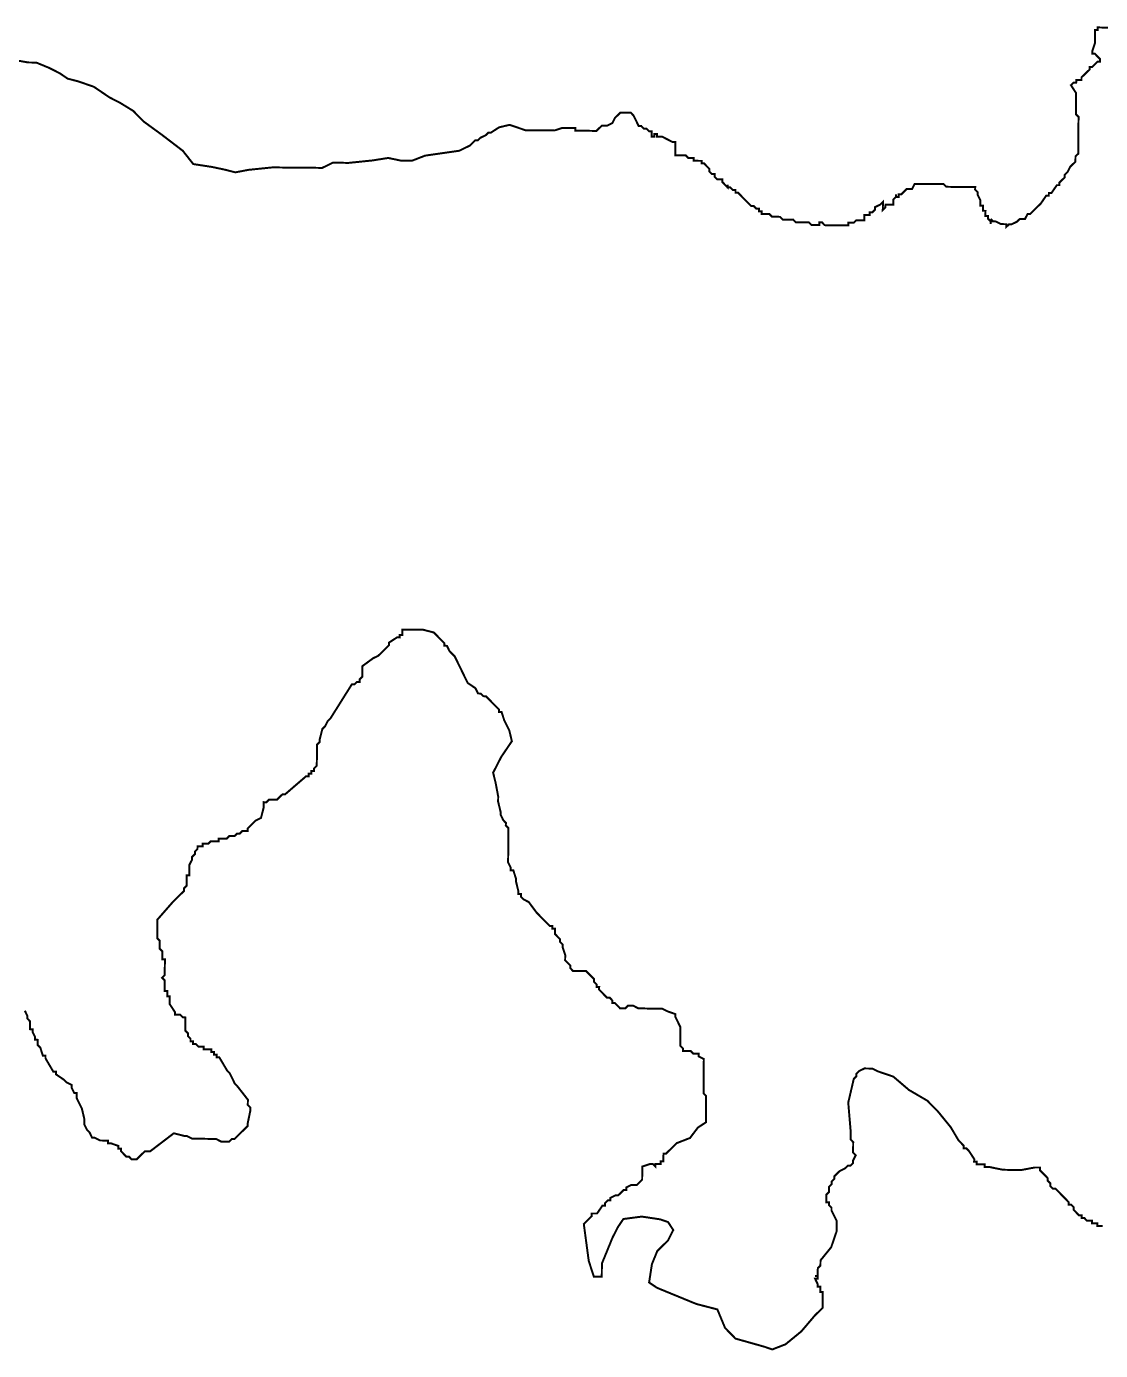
# Model space of a CAD drawing. Header units: metres. Extents: x 273899 to 302286, y 1977397 to 2102169.
# Drawn here: x 297117 to 298751, y 1988614 to 1990629 of the extents above; entities that cross this region are included whole.
import ezdxf

# ---------------------------------------------------------------- set-up
doc = ezdxf.new("R2010")
doc.units = ezdxf.units.M
doc.header["$MEASUREMENT"] = 0
doc.layers.add('HAZARDS LINE', color=1, linetype='Continuous')

msp = doc.modelspace()

# ---------------------------------------------------------------- linework, layer by layer
at = {"layer": 'HAZARDS LINE', "lineweight": 18}
msp.add_lwpolyline([(298763.3, 1990627.4, 3.01, 3.01, 0), (298747.3, 1990627.6, 3.01, 3.01, 0), (298747.2, 1990623.6, 3.01, 3.01, 0), (298743.2, 1990623.6, 3.01, 3.01, 0), (298743, 1990603.6, 3.01, 3.01, 0), (298738.9, 1990591.6, 3.01, 3.01, 0), (298738.9, 1990587.6, 3.01, 3.01, 0), (298742.9, 1990587.5, 3.01, 3.01, 0), (298750.8, 1990579.4, 3.01, 3.01, 0), (298750.8, 1990575.4, 3.01, 3.01, 0), (298746.8, 1990575.5, 3.01, 3.01, 0), (298738.7, 1990567.5, 3.01, 3.01, 0), (298734.7, 1990567.6, 3.01, 3.01, 0), (298734.7, 1990563.5, 3.01, 3.01, 0), (298726.6, 1990555.6, 3.01, 3.01, 0), (298722.5, 1990551.6, 3.01, 3.01, 0), (298722.5, 1990547.6, 3.01, 3.01, 0), (298714.5, 1990547.7, 3.01, 3.01, 0), (298714.4, 1990543.7, 3.01, 3.01, 0), (298710.4, 1990543.7, 3.01, 3.01, 0), (298706.4, 1990539.8, 3.01, 3.01, 0), (298714.3, 1990527.7, 3.01, 3.01, 0), (298714, 1990495.6, 3.01, 3.01, 0), (298718, 1990491.5, 3.01, 3.01, 0), (298717.5, 1990435.4, 3.01, 3.01, 0), (298713.4, 1990431.5, 3.01, 3.01, 0), (298713.3, 1990423.4, 3.01, 3.01, 0), (298705.3, 1990415.5, 3.01, 3.01, 0), (298701.2, 1990407.5, 3.01, 3.01, 0), (298697.1, 1990403.5, 3.01, 3.01, 0), (298697.1, 1990399.5, 3.01, 3.01, 0), (298693, 1990395.6, 3.01, 3.01, 0), (298689, 1990391.6, 3.01, 3.01, 0), (298689, 1990387.6, 3.01, 3.01, 0), (298685, 1990387.6, 3.01, 3.01, 0), (298676.8, 1990375.7, 3.01, 3.01, 0), (298672.8, 1990375.7, 3.01, 3.01, 0), (298672.8, 1990371.7, 3.01, 3.01, 0), (298668.8, 1990371.7, 3.01, 3.01, 0), (298660.7, 1990359.8, 3.01, 3.01, 0), (298656.6, 1990355.8, 3.01, 3.01, 0), (298644.5, 1990343.9, 3.01, 3.01, 0), (298640.5, 1990343.9, 3.01, 3.01, 0), (298636.4, 1990335.9, 3.01, 3.01, 0), (298628.4, 1990336, 3.01, 3.01, 0), (298624.3, 1990332, 3.01, 3.01, 0), (298616.3, 1990328.1, 3.01, 3.01, 0), (298612.3, 1990328.1, 3.01, 3.01, 0), (298608.2, 1990324.2, 3.01, 3.01, 0), (298608.3, 1990328.2, 3.01, 3.01, 0), (298600.2, 1990328.3, 3.01, 3.01, 0), (298592.3, 1990332.3, 3.01, 3.01, 0), (298588.3, 1990332.4, 3.01, 3.01, 0), (298584.3, 1990336.4, 3.01, 3.01, 0), (298588.3, 1990332.4, 3.01, 3.01, 0), (298584.2, 1990332.4, 3.01, 3.01, 0), (298584.2, 1990328.4, 3.01, 3.01, 0), (298584.2, 1990332.4, 3.01, 3.01, 0), (298580.3, 1990336.5, 3.01, 3.01, 0), (298580.3, 1990340.5, 3.01, 3.01, 0), (298576.3, 1990340.5, 3.01, 3.01, 0), (298576.4, 1990348.5, 3.01, 3.01, 0), (298572.4, 1990348.6, 3.01, 3.01, 0), (298572.4, 1990356.6, 3.01, 3.01, 0), (298568.4, 1990356.6, 3.01, 3.01, 0), (298568.5, 1990364.6, 3.01, 3.01, 0), (298564.6, 1990372.7, 3.01, 3.01, 0), (298564.6, 1990376.7, 3.01, 3.01, 0), (298560.6, 1990380.7, 3.01, 3.01, 0), (298560.7, 1990384.7, 3.01, 3.01, 0), (298516.6, 1990385.1, 3.01, 3.01, 0), (298512.6, 1990389.2, 3.01, 3.01, 0), (298468.5, 1990389.6, 3.01, 3.01, 0), (298464.5, 1990381.6, 3.01, 3.01, 0), (298456.4, 1990381.7, 3.01, 3.01, 0), (298448.3, 1990373.7, 3.01, 3.01, 0), (298444.3, 1990373.8, 3.01, 3.01, 0), (298444.3, 1990369.8, 3.01, 3.01, 0), (298440.3, 1990369.8, 3.01, 3.01, 0), (298440.3, 1990373.8, 3.01, 3.01, 0), (298440.3, 1990369.8, 3.01, 3.01, 0), (298436.2, 1990365.8, 3.01, 3.01, 0), (298436.2, 1990357.8, 3.01, 3.01, 0), (298424.2, 1990357.9, 3.01, 3.01, 0), (298424.1, 1990353.9, 3.01, 3.01, 0), (298420.1, 1990350, 3.01, 3.01, 0), (298420.2, 1990362, 3.01, 3.01, 0), (298416.1, 1990358, 3.01, 3.01, 0), (298408.1, 1990354.1, 3.01, 3.01, 0), (298408, 1990350.1, 3.01, 3.01, 0), (298404, 1990346.1, 3.01, 3.01, 0), (298400, 1990346.1, 3.01, 3.01, 0), (298400, 1990342.1, 3.01, 3.01, 0), (298391.9, 1990342.2, 3.01, 3.01, 0), (298391.9, 1990334.2, 3.01, 3.01, 0), (298379.8, 1990334.3, 3.01, 3.01, 0), (298375.8, 1990330.3, 3.01, 3.01, 0), (298367.8, 1990330.4, 3.01, 3.01, 0), (298367.7, 1990326.4, 3.01, 3.01, 0), (298331.7, 1990326.7, 3.01, 3.01, 0), (298327.7, 1990330.8, 3.01, 3.01, 0), (298323.7, 1990330.8, 3.01, 3.01, 0), (298323.7, 1990326.8, 3.01, 3.01, 0), (298311.6, 1990326.9, 3.01, 3.01, 0), (298307.7, 1990330.9, 3.01, 3.01, 0), (298287.6, 1990331.1, 3.01, 3.01, 0), (298283.7, 1990335.2, 3.01, 3.01, 0), (298267.6, 1990335.3, 3.01, 3.01, 0), (298263.7, 1990339.4, 3.01, 3.01, 0), (298251.6, 1990339.5, 3.01, 3.01, 0), (298247.7, 1990343.5, 3.01, 3.01, 0), (298235.6, 1990343.6, 3.01, 3.01, 0), (298235.7, 1990347.6, 3.01, 3.01, 0), (298231.7, 1990347.7, 3.01, 3.01, 0), (298231.7, 1990351.7, 3.01, 3.01, 0), (298227.7, 1990351.7, 3.01, 3.01, 0), (298223.7, 1990355.8, 3.01, 3.01, 0), (298219.7, 1990355.8, 3.01, 3.01, 0), (298211.8, 1990363.9, 3.01, 3.01, 0), (298207.8, 1990367.9, 3.01, 3.01, 0), (298203.8, 1990372, 3.01, 3.01, 0), (298199.9, 1990376, 3.01, 3.01, 0), (298195.9, 1990376.1, 3.01, 3.01, 0), (298195.9, 1990380.1, 3.01, 3.01, 0), (298191.9, 1990380.1, 3.01, 3.01, 0), (298187.9, 1990384.1, 3.01, 3.01, 0), (298183.9, 1990384.2, 3.01, 3.01, 0), (298183.9, 1990388.2, 3.01, 3.01, 0), (298183.9, 1990384.2, 3.01, 3.01, 0), (298179.9, 1990388.2, 3.01, 3.01, 0), (298176, 1990392.3, 3.01, 3.01, 0), (298176, 1990396.3, 3.01, 3.01, 0), (298168, 1990396.4, 3.01, 3.01, 0), (298164, 1990400.4, 3.01, 3.01, 0), (298164, 1990404.4, 3.01, 3.01, 0), (298160, 1990404.4, 3.01, 3.01, 0), (298156.1, 1990408.5, 3.01, 3.01, 0), (298156.1, 1990412.5, 3.01, 3.01, 0), (298152.1, 1990416.5, 3.01, 3.01, 0), (298148.2, 1990420.6, 3.01, 3.01, 0), (298144.2, 1990420.6, 3.01, 3.01, 0), (298144.2, 1990424.6, 3.01, 3.01, 0), (298132.2, 1990424.7, 3.01, 3.01, 0), (298132.2, 1990428.8, 3.01, 3.01, 0), (298124.2, 1990428.8, 3.01, 3.01, 0), (298120.2, 1990432.9, 3.01, 3.01, 0), (298104.2, 1990433, 3.01, 3.01, 0), (298104.4, 1990453.1, 3.01, 3.01, 0), (298100.4, 1990453.1, 3.01, 3.01, 0), (298084.4, 1990461.3, 3.01, 3.01, 0), (298076.4, 1990461.3, 3.01, 3.01, 0), (298076.4, 1990465.3, 3.01, 3.01, 0), (298072.4, 1990465.4, 3.01, 3.01, 0), (298072.4, 1990461.4, 3.01, 3.01, 0), (298068.4, 1990461.4, 3.01, 3.01, 0), (298068.4, 1990469.4, 3.01, 3.01, 0), (298064.4, 1990469.5, 3.01, 3.01, 0), (298060.5, 1990473.5, 3.01, 3.01, 0), (298056.5, 1990473.5, 3.01, 3.01, 0), (298052.5, 1990477.6, 3.01, 3.01, 0), (298048.5, 1990477.6, 3.01, 3.01, 0), (298040.6, 1990493.7, 3.01, 3.01, 0), (298036.6, 1990497.8, 3.01, 3.01, 0), (298020.6, 1990497.9, 3.01, 3.01, 0), (298016.6, 1990494, 3.01, 3.01, 0), (298012.5, 1990490, 3.01, 3.01, 0), (298008.4, 1990482, 3.01, 3.01, 0), (298000.4, 1990478.1, 3.01, 3.01, 0), (297992.4, 1990478.1, 3.01, 3.01, 0), (297988.3, 1990474.2, 3.01, 3.01, 0), (297984.3, 1990470.2, 3.01, 3.01, 0), (297952.2, 1990470.5, 3.01, 3.01, 0), (297952.3, 1990474.5, 3.01, 3.01, 0), (297932.2, 1990474.7, 3.01, 3.01, 0), (297920.2, 1990470.8, 3.01, 3.01, 0), (297876.1, 1990471.2, 3.01, 3.01, 0), (297852.1, 1990479.4, 3.01, 3.01, 0), (297836, 1990475.6, 3.01, 3.01, 0), (297823.9, 1990467.7, 3.01, 3.01, 0), (297819.9, 1990467.7, 3.01, 3.01, 0), (297815.9, 1990463.7, 3.01, 3.01, 0), (297807.8, 1990459.8, 3.01, 3.01, 0), (297803.8, 1990455.8, 3.01, 3.01, 0), (297799.8, 1990455.9, 3.01, 3.01, 0), (297791.7, 1990447.9, 3.01, 3.01, 0), (297775.6, 1990440, 3.01, 3.01, 0), (297723.4, 1990432.5, 3.01, 3.01, 0), (297703.3, 1990424.7, 3.01, 3.01, 0), (297687.3, 1990424.8, 3.01, 3.01, 0), (297667.3, 1990429, 3.01, 3.01, 0), (297643.2, 1990425.2, 3.01, 3.01, 0), (297607.1, 1990421.5, 3.01, 3.01, 0), (297583, 1990421.8, 3.01, 3.01, 0), (297566.9, 1990413.9, 3.01, 3.01, 0), (297490.8, 1990414.6, 3.01, 3.01, 0), (297454.7, 1990410.9, 3.01, 3.01, 0), (297434.6, 1990407.1, 3.01, 3.01, 0), (297418.6, 1990411.2, 3.01, 3.01, 0), (297398.6, 1990415.4, 3.01, 3.01, 0), (297370.6, 1990419.7, 3.01, 3.01, 0), (297354.7, 1990439.9, 3.01, 3.01, 0), (297322.9, 1990464.2, 3.01, 3.01, 0), (297295, 1990484.5, 3.01, 3.01, 0), (297279.1, 1990500.7, 3.01, 3.01, 0), (297259.2, 1990512.9, 3.01, 3.01, 0), (297243.2, 1990521.1, 3.01, 3.01, 0), (297219.3, 1990537.3, 3.01, 3.01, 0), (297195.4, 1990545.6, 3.01, 3.01, 0), (297179.4, 1990549.7, 3.01, 3.01, 0), (297167.4, 1990557.9, 3.01, 3.01, 0), (297151.4, 1990566, 3.01, 3.01, 0), (297131.5, 1990574.2, 3.01, 3.01, 0), (297119.5, 1990574.3, 3.01, 3.01, 0), (297095.4, 1990578.6, 3.01, 3.01, 0)], format="xyseb", dxfattribs=at)
at = {"layer": 'HAZARDS LINE', "lineweight": 0}
msp.add_lwpolyline([(298754.6, 1988803.5, 3.01, 3.01, 0), (298746.6, 1988803.6, 3.01, 3.01, 0), (298746.6, 1988807.6, 3.01, 3.01, 0), (298738.6, 1988807.6, 3.01, 3.01, 0), (298738.7, 1988811.6, 3.01, 3.01, 0), (298730.7, 1988811.7, 3.01, 3.01, 0), (298726.7, 1988815.8, 3.01, 3.01, 0), (298722.7, 1988815.8, 3.01, 3.01, 0), (298722.7, 1988819.8, 3.01, 3.01, 0), (298718.7, 1988819.8, 3.01, 3.01, 0), (298710.8, 1988827.9, 3.01, 3.01, 0), (298710.8, 1988831.9, 3.01, 3.01, 0), (298706.8, 1988836, 3.01, 3.01, 0), (298702.8, 1988836, 3.01, 3.01, 0), (298702.9, 1988840, 3.01, 3.01, 0), (298698.9, 1988844.1, 3.01, 3.01, 0), (298683, 1988860.3, 3.01, 3.01, 0), (298679, 1988860.3, 3.01, 3.01, 0), (298675, 1988864.3, 3.01, 3.01, 0), (298675.1, 1988868.4, 3.01, 3.01, 0), (298671.1, 1988872.4, 3.01, 3.01, 0), (298671.1, 1988876.4, 3.01, 3.01, 0), (298667.1, 1988880.5, 3.01, 3.01, 0), (298663.2, 1988884.5, 3.01, 3.01, 0), (298659.2, 1988888.5, 3.01, 3.01, 0), (298659.2, 1988892.6, 3.01, 3.01, 0), (298651.2, 1988892.6, 3.01, 3.01, 0), (298631.2, 1988888.8, 3.01, 3.01, 0), (298603.1, 1988889.1, 3.01, 3.01, 0), (298583.1, 1988893.2, 3.01, 3.01, 0), (298575.1, 1988893.3, 3.01, 3.01, 0), (298575.1, 1988897.3, 3.01, 3.01, 0), (298563.1, 1988897.4, 3.01, 3.01, 0), (298563.1, 1988901.4, 3.01, 3.01, 0), (298559.1, 1988901.5, 3.01, 3.01, 0), (298559.2, 1988905.5, 3.01, 3.01, 0), (298551.3, 1988917.6, 3.01, 3.01, 0), (298547.3, 1988921.6, 3.01, 3.01, 0), (298543.3, 1988921.7, 3.01, 3.01, 0), (298543.3, 1988925.7, 3.01, 3.01, 0), (298535.4, 1988933.8, 3.01, 3.01, 0), (298523.5, 1988953.9, 3.01, 3.01, 0), (298503.7, 1988978.2, 3.01, 3.01, 0), (298487.8, 1988994.3, 3.01, 3.01, 0), (298459.9, 1989010.6, 3.01, 3.01, 0), (298436.1, 1989030.9, 3.01, 3.01, 0), (298412.1, 1989039.1, 3.01, 3.01, 0), (298404.1, 1989043.2, 3.01, 3.01, 0), (298392.1, 1989043.3, 3.01, 3.01, 0), (298384, 1989039.4, 3.01, 3.01, 0), (298380, 1989035.4, 3.01, 3.01, 0), (298379.9, 1989031.4, 3.01, 3.01, 0), (298375.9, 1989027.4, 3.01, 3.01, 0), (298367.5, 1988991.4, 3.01, 3.01, 0), (298371.2, 1988947.3, 3.01, 3.01, 0), (298371, 1988935.3, 3.01, 3.01, 0), (298375, 1988931.2, 3.01, 3.01, 0), (298374.9, 1988915.2, 3.01, 3.01, 0), (298378.8, 1988911.2, 3.01, 3.01, 0), (298374.8, 1988903.2, 3.01, 3.01, 0), (298374.7, 1988899.2, 3.01, 3.01, 0), (298370.7, 1988895.2, 3.01, 3.01, 0), (298366.7, 1988895.2, 3.01, 3.01, 0), (298362.6, 1988891.3, 3.01, 3.01, 0), (298354.6, 1988887.3, 3.01, 3.01, 0), (298350.5, 1988883.4, 3.01, 3.01, 0), (298346.5, 1988879.4, 3.01, 3.01, 0), (298346.4, 1988875.4, 3.01, 3.01, 0), (298342.4, 1988871.4, 3.01, 3.01, 0), (298342.4, 1988867.4, 3.01, 3.01, 0), (298338.3, 1988863.4, 3.01, 3.01, 0), (298338.2, 1988855.4, 3.01, 3.01, 0), (298334.2, 1988851.4, 3.01, 3.01, 0), (298334.1, 1988839.4, 3.01, 3.01, 0), (298338.1, 1988839.4, 3.01, 3.01, 0), (298338.1, 1988835.4, 3.01, 3.01, 0), (298342, 1988831.3, 3.01, 3.01, 0), (298342, 1988827.3, 3.01, 3.01, 0), (298345.9, 1988819.3, 3.01, 3.01, 0), (298349.9, 1988811.2, 3.01, 3.01, 0), (298349.7, 1988795.2, 3.01, 3.01, 0), (298341.5, 1988771.2, 3.01, 3.01, 0), (298325.3, 1988751.3, 3.01, 3.01, 0), (298325.2, 1988743.3, 3.01, 3.01, 0), (298321.2, 1988739.3, 3.01, 3.01, 0), (298321, 1988727.3, 3.01, 3.01, 0), (298317, 1988727.3, 3.01, 3.01, 0), (298321, 1988727.3, 3.01, 3.01, 0), (298321, 1988723.3, 3.01, 3.01, 0), (298317, 1988723.3, 3.01, 3.01, 0), (298320.9, 1988715.3, 3.01, 3.01, 0), (298320.9, 1988711.2, 3.01, 3.01, 0), (298324.9, 1988711.2, 3.01, 3.01, 0), (298324.8, 1988703.2, 3.01, 3.01, 0), (298328.8, 1988703.2, 3.01, 3.01, 0), (298328.6, 1988679.1, 3.01, 3.01, 0), (298316.5, 1988667.2, 3.01, 3.01, 0), (298296.2, 1988643.3, 3.01, 3.01, 0), (298272, 1988623.5, 3.01, 3.01, 0), (298251.9, 1988615.7, 3.01, 3.01, 0), (298239.9, 1988619.8, 3.01, 3.01, 0), (298195.9, 1988632.2, 3.01, 3.01, 0), (298180, 1988648.4, 3.01, 3.01, 0), (298168.3, 1988676.6, 3.01, 3.01, 0), (298136.3, 1988684.9, 3.01, 3.01, 0), (298076.4, 1988709.5, 3.01, 3.01, 0), (298064.4, 1988717.6, 3.01, 3.01, 0), (298068.7, 1988745.6, 3.01, 3.01, 0), (298076.9, 1988765.6, 3.01, 3.01, 0), (298093.1, 1988781.5, 3.01, 3.01, 0), (298101.2, 1988797.4, 3.01, 3.01, 0), (298093.3, 1988809.5, 3.01, 3.01, 0), (298081.3, 1988813.7, 3.01, 3.01, 0), (298053.3, 1988817.9, 3.01, 3.01, 0), (298025.2, 1988814.2, 3.01, 3.01, 0), (298017.1, 1988802.2, 3.01, 3.01, 0), (298008.9, 1988786.3, 3.01, 3.01, 0), (297992.5, 1988746.3, 3.01, 3.01, 0), (297992.4, 1988726.3, 3.01, 3.01, 0), (297980.3, 1988726.4, 3.01, 3.01, 0), (297972.5, 1988750.5, 3.01, 3.01, 0), (297965, 1988806.7, 3.01, 3.01, 0), (297973.1, 1988814.6, 3.01, 3.01, 0), (297977.2, 1988818.6, 3.01, 3.01, 0), (297977.2, 1988822.6, 3.01, 3.01, 0), (297985.2, 1988822.6, 3.01, 3.01, 0), (297993.3, 1988834.5, 3.01, 3.01, 0), (297997.4, 1988834.5, 3.01, 3.01, 0), (297997.4, 1988838.5, 3.01, 3.01, 0), (298001.4, 1988842.5, 3.01, 3.01, 0), (298005.4, 1988842.4, 3.01, 3.01, 0), (298005.5, 1988846.4, 3.01, 3.01, 0), (298013.5, 1988850.4, 3.01, 3.01, 0), (298017.5, 1988850.3, 3.01, 3.01, 0), (298021.6, 1988854.3, 3.01, 3.01, 0), (298025.6, 1988858.3, 3.01, 3.01, 0), (298029.6, 1988858.2, 3.01, 3.01, 0), (298029.7, 1988862.2, 3.01, 3.01, 0), (298037.7, 1988866.2, 3.01, 3.01, 0), (298045.7, 1988866.1, 3.01, 3.01, 0), (298053.8, 1988874, 3.01, 3.01, 0), (298054, 1988894.1, 3.01, 3.01, 0), (298066.1, 1988898, 3.01, 3.01, 0), (298070.1, 1988897.9, 3.01, 3.01, 0), (298074.1, 1988893.9, 3.01, 3.01, 0), (298074.1, 1988897.9, 3.01, 3.01, 0), (298082.1, 1988897.8, 3.01, 3.01, 0), (298082.1, 1988901.8, 3.01, 3.01, 0), (298086.2, 1988901.8, 3.01, 3.01, 0), (298086.3, 1988913.8, 3.01, 3.01, 0), (298090.3, 1988913.8, 3.01, 3.01, 0), (298094.3, 1988917.8, 3.01, 3.01, 0), (298098.4, 1988921.7, 3.01, 3.01, 0), (298106.5, 1988929.7, 3.01, 3.01, 0), (298126.6, 1988937.5, 3.01, 3.01, 0), (298138.7, 1988953.4, 3.01, 3.01, 0), (298150.8, 1988961.3, 3.01, 3.01, 0), (298151.2, 1989001.4, 3.01, 3.01, 0), (298147.2, 1989005.5, 3.01, 3.01, 0), (298147.7, 1989057.6, 3.01, 3.01, 0), (298139.7, 1989061.7, 3.01, 3.01, 0), (298139.8, 1989065.7, 3.01, 3.01, 0), (298131.7, 1989065.8, 3.01, 3.01, 0), (298127.8, 1989069.8, 3.01, 3.01, 0), (298115.8, 1989069.9, 3.01, 3.01, 0), (298115.8, 1989073.9, 3.01, 3.01, 0), (298111.8, 1989078, 3.01, 3.01, 0), (298112.1, 1989106, 3.01, 3.01, 0), (298104.2, 1989122.1, 3.01, 3.01, 0), (298104.2, 1989126.1, 3.01, 3.01, 0), (298092.3, 1989130.3, 3.01, 3.01, 0), (298084.3, 1989134.3, 3.01, 3.01, 0), (298048.2, 1989134.7, 3.01, 3.01, 0), (298040.2, 1989138.8, 3.01, 3.01, 0), (298032.2, 1989138.8, 3.01, 3.01, 0), (298028.2, 1989134.9, 3.01, 3.01, 0), (298020.1, 1989134.9, 3.01, 3.01, 0), (298016.2, 1989139, 3.01, 3.01, 0), (298012.2, 1989143, 3.01, 3.01, 0), (298008.2, 1989143.1, 3.01, 3.01, 0), (298008.2, 1989147.1, 3.01, 3.01, 0), (298004.3, 1989151.1, 3.01, 3.01, 0), (298000.3, 1989151.1, 3.01, 3.01, 0), (297992.3, 1989159.2, 3.01, 3.01, 0), (297988.3, 1989163.3, 3.01, 3.01, 0), (297988.4, 1989167.3, 3.01, 3.01, 0), (297984.4, 1989167.3, 3.01, 3.01, 0), (297984.4, 1989171.3, 3.01, 3.01, 0), (297980.4, 1989175.4, 3.01, 3.01, 0), (297980.5, 1989179.4, 3.01, 3.01, 0), (297976.5, 1989183.4, 3.01, 3.01, 0), (297968.6, 1989191.5, 3.01, 3.01, 0), (297948.5, 1989191.7, 3.01, 3.01, 0), (297944.6, 1989195.8, 3.01, 3.01, 0), (297944.6, 1989199.8, 3.01, 3.01, 0), (297940.6, 1989203.8, 3.01, 3.01, 0), (297936.6, 1989207.8, 3.01, 3.01, 0), (297936.7, 1989215.9, 3.01, 3.01, 0), (297932.8, 1989227.9, 3.01, 3.01, 0), (297932.9, 1989231.9, 3.01, 3.01, 0), (297928.9, 1989236, 3.01, 3.01, 0), (297928.9, 1989240, 3.01, 3.01, 0), (297925, 1989244, 3.01, 3.01, 0), (297921, 1989248.1, 3.01, 3.01, 0), (297921.1, 1989256.1, 3.01, 3.01, 0), (297917, 1989256.1, 3.01, 3.01, 0), (297917.1, 1989260.1, 3.01, 3.01, 0), (297913.1, 1989260.2, 3.01, 3.01, 0), (297909.1, 1989264.2, 3.01, 3.01, 0), (297901.2, 1989272.3, 3.01, 3.01, 0), (297897.2, 1989276.4, 3.01, 3.01, 0), (297893.2, 1989280.4, 3.01, 3.01, 0), (297881.3, 1989296.5, 3.01, 3.01, 0), (297873.4, 1989300.6, 3.01, 3.01, 0), (297869.4, 1989304.7, 3.01, 3.01, 0), (297869.4, 1989308.7, 3.01, 3.01, 0), (297865.4, 1989308.7, 3.01, 3.01, 0), (297865.5, 1989312.7, 3.01, 3.01, 0), (297861.6, 1989328.8, 3.01, 3.01, 0), (297861.6, 1989332.8, 3.01, 3.01, 0), (297857.7, 1989344.9, 3.01, 3.01, 0), (297853.7, 1989344.9, 3.01, 3.01, 0), (297853.8, 1989348.9, 3.01, 3.01, 0), (297849.8, 1989357, 3.01, 3.01, 0), (297850.3, 1989409.1, 3.01, 3.01, 0), (297846.3, 1989413.1, 3.01, 3.01, 0), (297846.4, 1989417.1, 3.01, 3.01, 0), (297842.4, 1989421.2, 3.01, 3.01, 0), (297838.5, 1989429.2, 3.01, 3.01, 0), (297838.5, 1989433.2, 3.01, 3.01, 0), (297834.6, 1989449.3, 3.01, 3.01, 0), (297834.7, 1989457.3, 3.01, 3.01, 0), (297830.9, 1989477.4, 3.01, 3.01, 0), (297827, 1989493.5, 3.01, 3.01, 0), (297839.3, 1989517.4, 3.01, 3.01, 0), (297847.4, 1989529.4, 3.01, 3.01, 0), (297855.5, 1989541.3, 3.01, 3.01, 0), (297851.7, 1989557.4, 3.01, 3.01, 0), (297843.8, 1989573.5, 3.01, 3.01, 0), (297839.9, 1989585.6, 3.01, 3.01, 0), (297835.9, 1989585.6, 3.01, 3.01, 0), (297835.9, 1989589.6, 3.01, 3.01, 0), (297824, 1989601.7, 3.01, 3.01, 0), (297816.1, 1989609.8, 3.01, 3.01, 0), (297812.1, 1989609.9, 3.01, 3.01, 0), (297808.1, 1989613.9, 3.01, 3.01, 0), (297804.1, 1989614, 3.01, 3.01, 0), (297800.1, 1989622, 3.01, 3.01, 0), (297788.2, 1989630.1, 3.01, 3.01, 0), (297784.3, 1989638.2, 3.01, 3.01, 0), (297776.4, 1989654.3, 3.01, 3.01, 0), (297772.5, 1989662.4, 3.01, 3.01, 0), (297768.5, 1989670.4, 3.01, 3.01, 0), (297760.6, 1989678.5, 3.01, 3.01, 0), (297756.7, 1989686.5, 3.01, 3.01, 0), (297752.6, 1989686.6, 3.01, 3.01, 0), (297752.7, 1989690.6, 3.01, 3.01, 0), (297748.7, 1989694.6, 3.01, 3.01, 0), (297736.8, 1989706.8, 3.01, 3.01, 0), (297720.8, 1989710.9, 3.01, 3.01, 0), (297688.7, 1989711.2, 3.01, 3.01, 0), (297688.7, 1989703.2, 3.01, 3.01, 0), (297684.7, 1989703.2, 3.01, 3.01, 0), (297684.6, 1989699.2, 3.01, 3.01, 0), (297680.6, 1989699.3, 3.01, 3.01, 0), (297668.5, 1989691.4, 3.01, 3.01, 0), (297668.5, 1989687.4, 3.01, 3.01, 0), (297652.3, 1989671.5, 3.01, 3.01, 0), (297644.2, 1989667.5, 3.01, 3.01, 0), (297628.1, 1989655.7, 3.01, 3.01, 0), (297628, 1989639.6, 3.01, 3.01, 0), (297623.9, 1989635.6, 3.01, 3.01, 0), (297623.9, 1989631.6, 3.01, 3.01, 0), (297619.9, 1989631.7, 3.01, 3.01, 0), (297615.8, 1989627.7, 3.01, 3.01, 0), (297611.8, 1989627.7, 3.01, 3.01, 0), (297579.3, 1989575.9, 3.01, 3.01, 0), (297575.2, 1989572, 3.01, 3.01, 0), (297571.2, 1989564, 3.01, 3.01, 0), (297567.1, 1989560, 3.01, 3.01, 0), (297563, 1989544, 3.01, 3.01, 0), (297562.9, 1989540, 3.01, 3.01, 0), (297558.9, 1989536, 3.01, 3.01, 0), (297558.6, 1989504, 3.01, 3.01, 0), (297554.5, 1989500, 3.01, 3.01, 0), (297554.5, 1989496, 3.01, 3.01, 0), (297550.5, 1989496, 3.01, 3.01, 0), (297550.5, 1989492, 3.01, 3.01, 0), (297546.4, 1989492, 3.01, 3.01, 0), (297546.4, 1989488, 3.01, 3.01, 0), (297542.4, 1989488.1, 3.01, 3.01, 0), (297510.1, 1989460.3, 3.01, 3.01, 0), (297506.1, 1989460.3, 3.01, 3.01, 0), (297502, 1989456.4, 3.01, 3.01, 0), (297498, 1989452.4, 3.01, 3.01, 0), (297486, 1989452.5, 3.01, 3.01, 0), (297481.9, 1989448.5, 3.01, 3.01, 0), (297477.9, 1989448.6, 3.01, 3.01, 0), (297477.8, 1989440.6, 3.01, 3.01, 0), (297473.7, 1989424.6, 3.01, 3.01, 0), (297465.6, 1989420.6, 3.01, 3.01, 0), (297461.6, 1989416.6, 3.01, 3.01, 0), (297457.5, 1989412.7, 3.01, 3.01, 0), (297453.5, 1989408.7, 3.01, 3.01, 0), (297453.5, 1989404.7, 3.01, 3.01, 0), (297445.4, 1989404.8, 3.01, 3.01, 0), (297441.4, 1989400.8, 3.01, 3.01, 0), (297437.4, 1989400.8, 3.01, 3.01, 0), (297433.3, 1989396.9, 3.01, 3.01, 0), (297425.3, 1989396.9, 3.01, 3.01, 0), (297421.3, 1989393, 3.01, 3.01, 0), (297409.3, 1989393.1, 3.01, 3.01, 0), (297409.2, 1989389.1, 3.01, 3.01, 0), (297397.2, 1989389.2, 3.01, 3.01, 0), (297393.2, 1989385.2, 3.01, 3.01, 0), (297385.1, 1989385.3, 3.01, 3.01, 0), (297385.1, 1989381.3, 3.01, 3.01, 0), (297377.1, 1989381.3, 3.01, 3.01, 0), (297377, 1989377.3, 3.01, 3.01, 0), (297373, 1989373.4, 3.01, 3.01, 0), (297373, 1989369.4, 3.01, 3.01, 0), (297368.9, 1989365.4, 3.01, 3.01, 0), (297368.9, 1989361.4, 3.01, 3.01, 0), (297364.8, 1989353.4, 3.01, 3.01, 0), (297364.7, 1989337.4, 3.01, 3.01, 0), (297360.6, 1989337.4, 3.01, 3.01, 0), (297360.5, 1989321.4, 3.01, 3.01, 0), (297356.5, 1989317.4, 3.01, 3.01, 0), (297356.4, 1989313.4, 3.01, 3.01, 0), (297352.4, 1989309.4, 3.01, 3.01, 0), (297348.3, 1989305.4, 3.01, 3.01, 0), (297340.2, 1989297.5, 3.01, 3.01, 0), (297315.9, 1989269.7, 3.01, 3.01, 0), (297315.7, 1989241.6, 3.01, 3.01, 0), (297319.7, 1989237.6, 3.01, 3.01, 0), (297319.5, 1989225.5, 3.01, 3.01, 0), (297323.5, 1989221.5, 3.01, 3.01, 0), (297323.4, 1989209.5, 3.01, 3.01, 0), (297327.4, 1989209.4, 3.01, 3.01, 0), (297327.2, 1989185.4, 3.01, 3.01, 0), (297323.1, 1989181.4, 3.01, 3.01, 0), (297327.1, 1989177.4, 3.01, 3.01, 0), (297327, 1989161.3, 3.01, 3.01, 0), (297331, 1989161.3, 3.01, 3.01, 0), (297330.9, 1989153.3, 3.01, 3.01, 0), (297334.9, 1989153.2, 3.01, 3.01, 0), (297334.8, 1989141.2, 3.01, 3.01, 0), (297342.7, 1989129.1, 3.01, 3.01, 0), (297342.7, 1989125.1, 3.01, 3.01, 0), (297350.7, 1989125, 3.01, 3.01, 0), (297354.7, 1989121, 3.01, 3.01, 0), (297358.7, 1989120.9, 3.01, 3.01, 0), (297358.5, 1989100.9, 3.01, 3.01, 0), (297362.5, 1989096.8, 3.01, 3.01, 0), (297362.4, 1989092.8, 3.01, 3.01, 0), (297366.4, 1989088.8, 3.01, 3.01, 0), (297366.4, 1989084.8, 3.01, 3.01, 0), (297370.4, 1989084.8, 3.01, 3.01, 0), (297370.3, 1989080.7, 3.01, 3.01, 0), (297374.3, 1989080.7, 3.01, 3.01, 0), (297378.3, 1989076.7, 3.01, 3.01, 0), (297386.3, 1989076.6, 3.01, 3.01, 0), (297386.3, 1989072.6, 3.01, 3.01, 0), (297398.3, 1989072.5, 3.01, 3.01, 0), (297398.3, 1989068.5, 3.01, 3.01, 0), (297402.3, 1989068.4, 3.01, 3.01, 0), (297402.2, 1989064.4, 3.01, 3.01, 0), (297406.2, 1989064.4, 3.01, 3.01, 0), (297406.2, 1989060.4, 3.01, 3.01, 0), (297410.2, 1989060.3, 3.01, 3.01, 0), (297422.1, 1989040.2, 3.01, 3.01, 0), (297426, 1989036.1, 3.01, 3.01, 0), (297430, 1989028.1, 3.01, 3.01, 0), (297433.9, 1989020, 3.01, 3.01, 0), (297437.9, 1989016, 3.01, 3.01, 0), (297453.7, 1988995.8, 3.01, 3.01, 0), (297453.6, 1988987.8, 3.01, 3.01, 0), (297457.6, 1988983.7, 3.01, 3.01, 0), (297457.6, 1988979.7, 3.01, 3.01, 0), (297453.4, 1988959.7, 3.01, 3.01, 0), (297453.4, 1988955.7, 3.01, 3.01, 0), (297433.1, 1988935.8, 3.01, 3.01, 0), (297429.1, 1988935.9, 3.01, 3.01, 0), (297425.1, 1988931.9, 3.01, 3.01, 0), (297413.1, 1988932, 3.01, 3.01, 0), (297405.1, 1988936.1, 3.01, 3.01, 0), (297369, 1988936.4, 3.01, 3.01, 0), (297361, 1988940.5, 3.01, 3.01, 0), (297357, 1988940.6, 3.01, 3.01, 0), (297341, 1988944.7, 3.01, 3.01, 0), (297304.7, 1988917, 3.01, 3.01, 0), (297296.7, 1988917.1, 3.01, 3.01, 0), (297292.6, 1988913.1, 3.01, 3.01, 0), (297288.6, 1988909.1, 3.01, 3.01, 0), (297284.5, 1988905.1, 3.01, 3.01, 0), (297276.5, 1988905.2, 3.01, 3.01, 0), (297272.6, 1988909.3, 3.01, 3.01, 0), (297268.5, 1988909.3, 3.01, 3.01, 0), (297260.6, 1988917.4, 3.01, 3.01, 0), (297260.6, 1988921.4, 3.01, 3.01, 0), (297256.6, 1988921.4, 3.01, 3.01, 0), (297256.7, 1988925.4, 3.01, 3.01, 0), (297244.7, 1988929.6, 3.01, 3.01, 0), (297240.7, 1988929.6, 3.01, 3.01, 0), (297240.7, 1988933.6, 3.01, 3.01, 0), (297228.7, 1988933.7, 3.01, 3.01, 0), (297220.7, 1988937.8, 3.01, 3.01, 0), (297216.7, 1988937.8, 3.01, 3.01, 0), (297212.8, 1988945.9, 3.01, 3.01, 0), (297208.8, 1988949.9, 3.01, 3.01, 0), (297204.9, 1988958, 3.01, 3.01, 0), (297204.9, 1988966, 3.01, 3.01, 0), (297201.1, 1988982.1, 3.01, 3.01, 0), (297197.1, 1988990.1, 3.01, 3.01, 0), (297193.2, 1988998.2, 3.01, 3.01, 0), (297193.3, 1989006.2, 3.01, 3.01, 0), (297189.3, 1989006.2, 3.01, 3.01, 0), (297185.3, 1989014.3, 3.01, 3.01, 0), (297185.4, 1989018.3, 3.01, 3.01, 0), (297177.4, 1989022.4, 3.01, 3.01, 0), (297173.4, 1989026.4, 3.01, 3.01, 0), (297161.5, 1989034.5, 3.01, 3.01, 0), (297161.5, 1989038.6, 3.01, 3.01, 0), (297157.5, 1989038.6, 3.01, 3.01, 0), (297145.7, 1989058.7, 3.01, 3.01, 0), (297145.7, 1989062.8, 3.01, 3.01, 0), (297141.7, 1989062.8, 3.01, 3.01, 0), (297137.8, 1989074.9, 3.01, 3.01, 0), (297133.8, 1989078.9, 3.01, 3.01, 0), (297133.9, 1989086.9, 3.01, 3.01, 0), (297129.9, 1989087, 3.01, 3.01, 0), (297129.9, 1989091, 3.01, 3.01, 0), (297126, 1989099, 3.01, 3.01, 0), (297126, 1989103, 3.01, 3.01, 0), (297122, 1989103.1, 3.01, 3.01, 0), (297122.1, 1989115.1, 3.01, 3.01, 0), (297118.2, 1989119.1, 3.01, 3.01, 0), (297118.2, 1989123.1, 3.01, 3.01, 0), (297114.3, 1989131.2, 3.01, 3.01, 0)], format="xyseb", dxfattribs=at)

doc.saveas('drawing.dxf')
